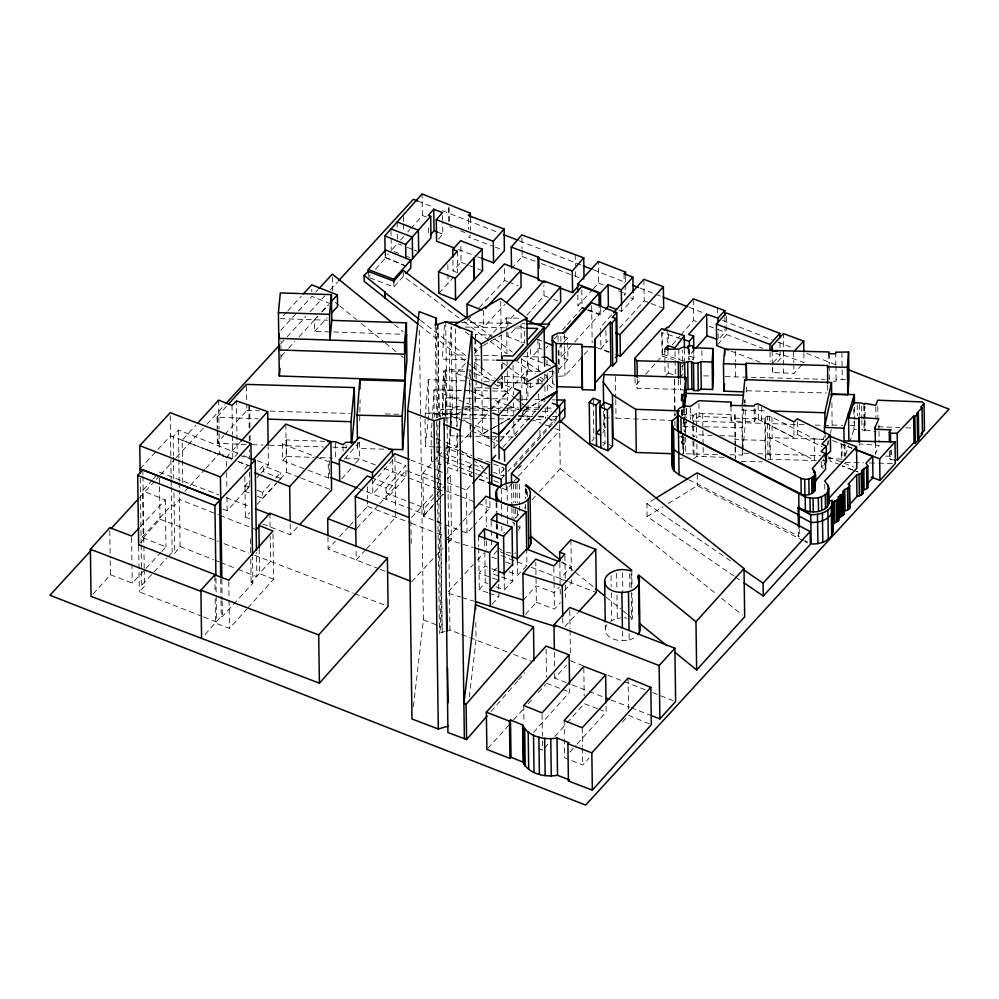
<?xml version="1.0" encoding="UTF-8"?>
<svg xmlns="http://www.w3.org/2000/svg" width="999" height="999" viewBox="0 0 999 999"><rect width="100%" height="100%" fill="white"/><g stroke="black" fill="none" stroke-linecap="round" stroke-linejoin="round"><path stroke-width="0.75" stroke-dasharray="5 3.75" d="M755.107 408.716L755.256 420.129L754.307 421.728L731.143 421.029L731.181 417.832L699.113 416.383L692.981 420.554M801.997 364.81L793.955 373.389L772.427 372.502L772.539 367.42M746.603 387.712L746.59 392.02L746.528 387.45M833.328 381.206L836.076 381.306L836.163 379.632L847.651 379.42M433.067 461.663L431.418 461.026L431.081 436.625L432.005 421.99M432.192 419.068L434.041 389.81L461.588 390.347M431.418 461.026L431.98 452.247M434.203 417.132L434.041 389.81M444.455 325.224L442.307 359.116L467.107 359.59M440.022 421.491L437.912 454.832L442.22 456.481M440.122 419.98L440.796 409.378L500.499 410.539M442.644 416.084L442.332 393.718L443.768 370.929L467.857 371.391M508.266 405.557L469.63 390.721L470.941 370.067L445.354 369.568L442.594 413.012L490.134 431.268M444.98 415.896L446.128 397.777L464.847 398.139M445.517 415.684L446.128 397.777M450.399 424.862L449.425 354.757L451.198 326.76L452.322 407.779L451.048 427.997M445.829 420.916L445.354 369.568M449.9 429.195L448.401 463.174L450.499 429.982M450 427.684L451.148 409.578L450.886 423.951M489.273 436.526L450.549 435.776L450.949 429.545M470.192 430.631L470.754 421.778M470.779 431.58L470.304 438.961L469.38 372.914M735.077 445.766L734.927 414.722L696.415 413.299L693.493 415.422L693.618 424.612M554.745 385.015L552.747 383.366L552.909 369.78M383.941 449.163L357.542 448.476L358.017 442.357M359.69 420.929L360.102 399.65M475.262 338.986L474.35 350.599L482.405 346.016M475.374 337.537L475.599 334.628L492.157 335.065M476.236 380.182L475.099 403.721L474.825 383.803M501.798 358.766L502.035 355.669M515.634 398.751L501.923 388.436L502.41 382.242M742.419 445.454L742.207 406.98M742.257 448.951L741.957 427.597L744.143 404.558M744.292 403.022L744.58 399.95M729.894 454.77L742.344 455.044L745.404 422.802L745.142 404.308M280.906 359.315L280.981 340.959M605.569 427.472L603.896 425.162L604.532 411.576M673.476 420.529L616.046 418.181M683.279 452.622L684.165 437.562M685.289 431.98L686.263 421.99M685.339 431.543L686.251 422.34M425 417.769L428.321 379.595L466.983 380.981M434.428 446.878L425.399 446.565L428.796 412.937L428.321 379.595M501.91 358.379L502.022 357.217M492.894 388.199L501.923 388.436L502.322 376.336M681.817 414.71L682.267 410.214L684.352 410.239M683.129 423.426L683.716 417.657M717.444 454.508L683.216 453.758L684.24 443.668L682.042 443.668L681.88 435.989M226.498 406.231L216.97 417.195L258.029 418.843M245.954 444.505L217.332 443.231L223.701 435.726M413.424 706.605L423.414 619.842L420.591 417.457M469.293 697.077L476.048 639.997L475.761 620.054M439.235 418.943L442.22 632.217L439.498 633.503L440.609 626.423L437.712 419.38M854.744 421.004L854.033 429.295L850.324 440.159M859.215 445.329L859.515 443.931L879.195 445.329L875.499 453.758M827.784 445.317L828.908 440.209M830.444 433.229L831.23 429.62M845.579 455.132L848.513 445.591M765.384 460.414L764.809 418.943L765.271 417.495L767.444 416.196L771.915 417.082L814.222 438.936L823.388 439.36L824.262 436.151M861.862 420.179L861.987 429.545L864.897 430.806L865.059 406.506M681.842 366.733L684.64 363.049M893.518 459.727L890.833 459.69L889.634 458.616L891.383 456.331L891.295 450.099M237.824 453.409L178.459 430.007L173.152 436.825L173.414 455.457M167.969 556.843L172.165 552.297L174.775 553.296L180.095 546.478L179.308 490.571M692.207 359.752L693.905 357.63L693.793 349.925M221.016 600.661L221.241 616.196L203.584 636.226M518.256 530.044L519.967 527.959L519.88 521.728M487.687 592.644L479.308 589.66L485.252 582.504L484.802 550.262M665.883 375.749L668.244 373.027L668.069 360.826M511.525 268.681L522.14 256.468L522.052 250.312M672.29 344.842L679.857 336.139M680.831 335.015L693.556 320.392L693.269 300.362M497.277 550.574L491.658 557.03L497.227 559.015M496.578 568.119L491.883 573.501L512.799 580.956L512.612 567.482M491.096 711.425L513.561 685.639M514.585 684.465L517.657 680.956M518.668 679.782L524.8 672.752M507.792 326.423L507.729 321.953L515.309 313.324M518.831 326.111L524.375 328.184L524.587 343.082L507.942 336.85L517.257 326.248M526.96 315.197L544.03 295.754L543.881 285.327M386.014 487.974L405.831 465.459L392.657 460.339L372.615 482.729L386.014 487.974L386.163 499.35L405.994 476.835L405.831 465.459M492.232 604.133L498.851 596.64L498.663 582.817M405.956 266.071L385.164 257.38L388.224 253.933M392.32 249.338L397.477 243.531L401.71 245.18M400.549 240.06L403.633 236.588M407.729 231.98L409.765 229.683M410.751 228.584L422.377 215.497L422.065 193.931M368.331 277.31L370.379 275M375.499 269.231L385.739 257.705L385.676 253.072M369.742 277.847L393.881 286.988L404.832 274.65M438.374 239.211L442.857 234.166L442.682 221.84M470.679 234.79L468.668 237.05L492.245 245.979M344.43 459.078L359.328 442.32M341.67 478.896L354.595 464.373M355.582 463.261L359.565 458.791L359.265 437.212M519.305 467.694L521.366 465.384M693.905 357.63L688.885 355.981L695.766 348.289M717.707 344.543L726.61 334.553L726.51 326.86M773.201 362.687L780.132 354.932L779.932 341.059M93.069 594.08L110.414 574.75L110.202 559.565M533.541 732.392L569.655 692.107L569.567 685.901M161.751 551.448L165.971 546.915L143.219 537.887L142.557 490.821L152.435 479.832M153.421 478.733L157.367 474.338M143.219 537.887L160.002 519.193L159.39 475.174M215.185 598.813L215.534 623.101L229.458 628.433L246.915 608.99M247.939 607.842L273.614 579.245L272.939 531.006M550.686 365.996L530.669 358.329L539.61 348.376L539.485 339.123M546.116 348.102L547.964 346.054M554.457 338.836L557.467 335.477M562.499 329.882L565.459 326.586M567.432 324.388L582.055 308.117L581.78 288.087M562.812 343.431L558.965 347.714L559.265 369.28L567.932 359.64L567.632 338.074L560.851 335.477L560.938 341.633M563.773 342.357L567.632 338.074M358.391 488.461L424.712 514.46L424.612 508.016L435.751 495.654M436.763 494.53L443.843 486.65M567.932 359.64L561.151 357.043L573.576 343.219M574.6 342.083L599.213 314.697L599.113 306.993M424.712 514.46L433.816 504.333M434.827 503.209L442.919 494.218M472.502 476.398L469.63 475.287L469.505 466.958L472.14 464.048L459.09 459.041M523.314 600.124L536.126 585.851L554.195 592.619L559.215 587.275M525.511 614.41L536.363 602.322L535.801 562.262M544.605 747.889L549.7 742.22M554.795 736.55L565.996 724.075M567.007 722.939L584.328 703.658L597.427 708.691M226.548 466.545L226.423 457.405L239.835 442.507M222.877 509.065L227.16 510.739L249.862 485.539M257.08 477.522L260.165 474.088M261.201 472.939L268.419 464.922L268.169 446.64M457.167 426.498L456.418 373.489L465.809 363.074M474.15 353.821L479.37 348.039M487.712 338.786L506.493 317.957L520.904 318.244M459.528 444.443L471.004 431.718M472.052 430.569L489.785 410.901M490.821 409.74L507.517 391.233L489.148 390.884M540.147 371.416L526.361 371.141L498.663 401.86L498.813 412.612M469.505 466.958L472.14 464.048M497.127 436.326L494.018 439.772L494.143 448.114L475.911 441.108M548.251 379.72L554.445 372.852M500.249 440.634L526.91 411.051L526.848 406.443M469.63 475.287L472.252 472.377M494.143 448.114L499.313 442.357M500.349 441.208L523.139 415.934L523.051 408.991M502.872 447.302L545.129 400.437M515.097 435.864L517.17 433.566M504.495 468.768L499.338 474.488L499.213 465.272M501.111 479.083L506.843 472.727M507.879 471.578L557.517 416.533M513.886 466.82L556.143 419.955L556.018 411.613M517.944 468.881L520.029 466.57M501.948 488.149L506.268 489.81L513.474 481.805M514.51 480.669L517.594 477.235M518.631 476.098L559.852 430.382L555.531 428.721M611.538 314.972L600.586 327.06L600.636 330.145M558.179 350.125L558.553 376.311L564.984 375.861L590.134 348.089M609.24 351.86L600.886 348.626L607.991 340.784M619.642 327.922L644.18 300.836L643.88 279.27M487.912 748.301L508.503 725.511M513.648 719.817L523.951 708.416M528.059 703.858L532.18 699.3M538.361 692.469L545.566 684.49M472.24 527.41L467.02 533.154L423.514 516.296L422.914 473.151L441.695 452.472M423.514 516.296L432.904 505.956M437.075 501.361L443.344 494.455M467.02 533.154L466.421 490.01L471.64 484.265M473.289 526.261L489.985 507.867L489.872 500.162M685.077 390.284L678.633 389.36L637.424 388.224L635.139 385.776L641.358 378.933M645.516 374.363L655.881 362.962M656.917 361.813L662.112 356.119L661.725 328.659M515.496 518.044L521.128 511.825M524.512 508.104L525.636 506.868M532.03 499.825L535.789 495.679M539.547 491.533L560.252 468.718L559.577 420.479M564.373 590.796L571.553 582.892L571.503 579.807M566.271 682.579L554.745 678.109L566.558 665.109M569.867 752.06L576.086 745.204M577.122 744.068L606.168 712.05L606.081 705.843M182.755 482.879L182.155 440.209L195.704 425.324M184.99 491.246L189.161 486.675M190.197 485.526L204.795 469.493M205.831 468.344L219.393 453.459L219.068 430.606M257.342 496.191L262.737 498.314L262.65 492.432L271.666 482.542M275.674 478.146L280.682 472.652L263.274 465.821L257.218 472.39M262.737 498.314L276.748 482.929M277.759 481.83L280.756 478.533L280.682 472.652M221.241 616.196L222.377 616.583L252.884 583.129L252.51 556.73M586.513 309.016L577.959 305.682L592.407 289.835M593.443 288.711L598.601 283.054L598.301 261.476M587.949 309.578L600.786 314.573L604.595 310.414M625.686 284.403L625.824 293.644L624.325 295.279L624.238 289.111M618.98 310.364L621.628 311.401L633.191 298.726L633.116 294.106M777.609 361.863L783.691 355.169L783.391 333.604M224.75 434.577L246.84 410.439L246.753 404.308M683.915 361.114L662.374 354.233L665.371 350.949M286.875 311.888L280.669 318.656L327.472 320.217M287.912 310.764L301.361 296.104M280.831 330.232L297.39 312.188M298.426 311.064L311.875 296.416L331.843 304.233M315.959 291.958L318.007 289.722M139.485 497.689L155.295 480.469M156.344 479.32L159.503 475.886M160.564 474.737L175.312 458.666M176.361 457.517L205.856 425.387M206.905 424.238L224.812 404.732M280.644 343.906L285.914 338.162M286.963 337.013L305.931 316.358M310.14 311.775L324.887 295.704M330.157 289.96L337.537 281.93M317.645 316.383L314.535 319.78L314.697 331.356L403.446 334.315M321.803 311.863L328.034 305.07M281.194 356.281L287.5 349.4M288.549 348.264L294.855 341.396M299.063 336.813L317.969 316.208M322.178 311.626L328.484 304.757M314.697 331.356L327.16 317.782M244.718 468.906L248.938 464.31M249.738 518.856L245.392 517.145L249.613 512.549M256.98 504.507L275.949 483.816M280.157 479.208L286.488 472.315L285.814 424.076M249.238 493.019L245.192 491.421L245.117 485.539L250.162 480.057M245.192 491.421L250.237 485.939M456.543 272.327L453.059 270.966L461.038 262.287L460.789 243.793M438.861 293.281L453.221 277.66M262.799 523.988L290.347 534.815L297.752 526.773M564.972 626.56L577.509 612.936M140.097 468.806L170.542 435.814L232.804 459.602M202.248 616.395L139.323 591.845L144.468 586.351L141.733 585.277L166.92 557.979M447.44 537.986L462.013 522.202M463.061 521.066L472.427 510.914M448.189 591.72L460.689 578.184M464.847 573.663L473.176 564.647M477.335 560.127L483.578 553.359M564.423 739.148L564.685 757.779L582.729 765.009L588.985 758.229M622.365 722.115L627.572 716.47M378.996 568.843L328.122 549L335.402 541.146M339.56 536.663L348.913 526.573M349.95 525.449L353.059 522.077M357.217 517.594L367.607 506.381L367.52 500.299M356.83 528.421L378.683 504.807M379.732 503.683L395.342 486.825L374.225 478.683M365.584 549.825L356.218 559.939L356.044 547.789M366.621 548.701L395.766 517.22L395.679 511.138M725.024 326.061L725.112 332.217L718.181 339.697L718.031 328.908M470.779 316.783L467.22 320.604L483.716 327.16L505.057 304.22M479.37 307.542L504.607 280.419L504.383 263.948M140.022 526.997L165.31 499.862L142.557 490.821M110.414 574.75L132.243 583.091L144.892 569.53M145.941 568.394L160.702 552.572M432.842 494.642L410.851 518.244L411.251 546.078M437.038 490.147L442.27 484.527M447.502 478.921L450.636 475.549L446.353 473.876M411.738 581.643L434.777 556.918M435.826 555.794L443.156 547.927M448.389 542.307L451.523 538.948L450.636 475.549M602.759 432.704L604.845 430.482L601.51 429.17M602.946 445.566L605.157 443.194M140.709 542.607L143.819 539.285L141.071 538.224L171.503 505.232L174.126 506.231L179.433 499.413L218.519 514.835M496.153 586.775L504.333 589.984L512.799 580.956M536.363 602.322L554.42 609.09L560.451 602.672M545.079 374.75L547.502 376.461L541.995 381.356L537.15 377.909L537.225 383.791L539.66 385.514M591.833 441.058L593.868 438.936L593.381 404.195M823.451 468.231L821.315 467.182L823.388 465.034M508.928 571.765L517.494 575.299L526.923 565.584L526.71 550.599M304.133 468.706L282.68 460.502L282.455 444.031L286.451 439.96L324.638 441.358M282.68 460.502L286.676 456.431L286.451 439.96M219.393 453.459L232.767 458.716L237.188 454.233L236.438 400.899M252.884 583.129L251.111 582.355L270.567 561.388L270.23 536.5M328.434 478.009L328.209 461.538L329.22 460.651L329.445 477.122L328.434 478.009L305.557 469.255M799.212 528.896L799.325 536.6L798.588 537.212L798.463 527.971M797.464 421.69L797.652 434.528L793.943 437.599L761.575 420.979L758.353 419.568L755.256 420.129M630.594 618.905A1.648 1.086 -0.8 0 0 631.718 619.055L632.467 618.443L632.13 593.543M692.707 425.549L692.856 436.276L693.793 436.875L696.715 434.752L712.187 435.402M692.931 440.896L693.169 457.842L694.093 458.441L697.015 456.318L724.774 457.38M733.915 575.936L647.09 516.52L646.915 503.658L654.857 498.788M647.09 516.52L662.986 506.793M668.281 503.546L697.414 485.701L803.483 540.771M540.247 371.341L521.091 358.653M528.146 362.812L528.234 368.693L527.385 369.18L517.457 361.75M524.075 410.414L539.872 401.361M526.748 378.983L524.238 377.185L504.732 376.511L497.739 380.519L497.814 386.401L504.807 382.392L524.325 383.067L530.594 387.562L537.225 383.791M483.379 345.454L501.186 335.289M456.506 414.323L461.151 411.675M464.635 409.69L470.454 406.381M481.83 382.767L482.542 434.003L489.298 430.144M490.646 429.37L510.926 417.794M524.438 410.089L539.31 401.598M482.542 434.003L491.92 428.671M493.256 427.909L499.962 424.113M501.298 423.351L509.34 418.781M679.17 376.586L682.866 374.762L682.529 350.362M442.22 632.217L444.805 631.493M446.103 631.118L449.987 630.019L460.127 633.903M683.703 422.365L686.575 421.74M681.306 415.109L685.027 414.348L693.493 415.422M679.12 437.062L682.841 436.301M679.42 458.641L683.141 457.879M816.283 460.626L768.056 459.215L767.444 416.196M703.608 375.886L710.601 375.949M461.613 322.465L512.499 323.464M521.753 323.639L524.837 323.701M465.109 327.035L505.307 327.809M514.585 327.997L525.399 328.209M449.425 354.757L466.458 355.095M474.2 355.244L481.955 355.394M483.504 355.419L502.085 355.781L502.36 368.956M474.862 359.752L495.005 360.139M549.338 371.591L553.933 371.678M466.183 390.434L487.612 390.846M469.63 390.721L444.043 390.222L443.768 370.929M466.408 398.176L510.102 399.026M516.346 399.138L521.028 399.238M522.589 399.263L527.26 399.35M535.064 399.513L539.747 399.6M552.235 399.837L555.357 399.9M446.241 406.106L463.411 406.443M464.972 406.468L502.41 407.205M508.653 407.33L518.019 407.505M525.824 407.654L540.059 407.929M546.103 408.054L553.995 408.204M452.322 407.779L460.052 407.929M461.6 407.954L500.249 408.703M506.431 408.828L518.806 409.066M524.987 409.19L538.898 409.465M502.047 410.564L515.921 410.839M523.638 410.989L536.113 411.226M542.145 411.351L551.423 411.526M503.259 415.547L513.261 415.746M518.656 415.846L522.265 415.921L529.507 418.706M523.139 415.934L532.43 416.121M538.623 416.233L546.366 416.383M552.559 416.508L557.205 416.595M434.39 414.21L457.342 414.66M461.938 414.747L489.485 415.284M446.029 417.807L509.865 419.056M516.033 419.168L529.92 419.443M536.088 419.555L543.806 419.705M549.974 419.83L556.143 419.955M490.821 436.551L514.06 437.013L513.848 421.428M684.14 443.731L681.992 443.693L681.942 436.039M845.229 462.475L863.461 462.837M869.53 462.962L877.122 463.124M878.645 463.149L892.307 463.424M682.829 426.311L695.279 426.585M704.62 426.785L741.957 427.597M725.087 376.611L824.924 379.308M476.348 387.774L491.396 388.161M734.69 418.156L764.809 418.943M832.229 425.075L842.769 425.349M850.299 425.549L854.807 425.661M385.139 413.923L400.674 414.323M741.32 461.338L762.399 461.875M746.653 390.771L826.523 392.957M246.84 410.439L259.24 410.801M270.092 411.126L350.212 413.474M823.638 439.285L770.092 437.649L770.404 459.228M822.402 460.814L826.997 460.951M252.173 444.705L263.049 445.03M269.268 445.229L323.576 446.89M332.842 447.177L346.728 447.602M741.92 410.015L768.031 410.876M694.168 421.066L805.781 424.8M815.072 425.099L832.105 425.661L831.892 400.237M719.867 435.664L735.227 436.176L734.989 439.61L765.109 440.384L765.571 438.948L769.63 437.462L814.522 460.377L814.222 438.936M748.663 453.359L742.519 453.159L742.432 446.99M757.879 453.658L820.841 455.744M885.626 456.131L891.383 456.331M523.738 356.443L543.881 357.167M483.991 381.581L491.72 381.855M497.914 382.08L525.724 383.067M527.21 383.129L542.719 383.678M428.796 412.937L459.715 414.036M461.251 414.086L470.529 414.423M472.077 414.473L489.085 415.084M501.448 415.522L512.262 415.909M518.456 416.133L532.367 416.62M538.548 416.845L546.278 417.12M424.937 413.224L456.543 414.36L458.978 416.196M435.939 446.94L444.967 447.265M446.478 447.315L457.005 447.689L456.793 432.542M286.676 456.431L314.173 457.442M320.292 457.667L332.505 458.116M878.059 426.735L899.612 427.56M905.768 427.797L911.925 428.034M604.62 417.732L613.186 418.069M827.896 458.504L844.33 459.215M856.405 429.632L854.033 429.295L853.92 421.503M865.384 429.895L876.148 431.855M662.112 356.119L673.376 359.578M446.403 539.123L473.214 547.452M448.638 593.306L460.551 597.015M462.05 597.477L473.963 601.186M680.744 338.624L662.075 332.655L662.374 354.233M668.244 373.027L675.336 375.324L674.999 350.924M505.606 562L511.176 563.985M497.227 579.67L479.07 573.189L485.027 566.033L490.472 568.169M489.073 593.144L498.851 596.64M832.604 440.522L851.672 448.101M840.059 464.672L830.057 461.051L829.994 456.431M783.691 355.169L804.008 362.662L803.883 353.421M522.14 256.468L535.714 261.501M541.346 263.586L584.053 279.42M693.556 320.392L696.415 321.466M709.315 326.298L713.623 327.909M717.919 329.52L725.112 332.217M544.03 295.754L548.189 297.315M553.733 299.388L557.904 300.949M507.729 321.953L511.9 323.514M257.317 460.764L268.419 464.922M422.377 215.497L426.635 217.108M495.154 247.078L501.773 249.588M437.325 232.068L442.857 234.166M458.429 249.513L475.174 255.856M477.697 256.818L481.493 258.254M726.61 334.553L762.774 348.326M775.786 353.271L780.132 354.932M731.181 351.149L760.114 362.162M394.13 251.573L399.812 253.734M406.918 256.431L409.765 257.505M205.844 449.3L232.018 459.265M237.824 461.476L249.463 465.909M546.603 683.341L561.013 688.823M562.449 689.372L569.655 692.107M282.455 444.031L315.334 456.618M316.77 457.167L328.209 461.538M238.486 461.775L251.261 466.658M159.34 472.14L218.993 494.905M226.273 497.677L249.55 506.555M160.002 519.193L218.194 541.408M224.013 543.631L248.751 553.059M254.57 555.282L353.259 593.069M582.055 308.117L586.351 309.765M587.774 310.314L599.213 314.697M852.047 448.226L841.87 444.305L842.095 459.727M537.512 339.498L541.808 341.134M539.61 348.376L541.945 349.263M852.347 469.792L842.169 465.884L857.579 471.828M853.808 470.354L858.166 472.028M469.368 371.428L473.738 373.102M475.187 373.663L495.591 381.493M497.052 382.055L513.074 388.199M456.418 373.489L470.629 378.946M509.64 406.081L520.629 410.302M530.968 419.268L541.121 423.176M545.466 424.85L554.095 428.159M442.332 393.718L464.997 402.422M466.458 402.972L473.738 405.769M475.199 406.331L489.772 411.925M471.59 431.168L499.213 441.77M431.081 436.625L432.729 437.25M436.026 438.524L440.971 440.422M445.904 442.32L457.442 446.765M446.041 445.691L471.953 455.656M477.709 457.879L492.107 463.411M493.543 463.961L503.621 467.844L503.733 476.173L493.606 472.29M443.156 452.922L457.642 458.479M473.563 464.597L483.591 468.444M443.656 457.03L458.017 462.549M459.453 463.099L486.75 473.576M444.717 461.813L458.329 466.995M459.215 467.37L476.76 474.088M478.184 474.637L488.111 478.459M493.781 480.631L499.45 482.817M479.682 479.145L486.863 481.905M438.012 463.561L441.308 464.822M447.902 467.357L457.792 471.166L457.255 432.729M462.05 472.802L471.99 476.623M479.095 479.358L489.035 483.179M354.707 593.631L385.177 605.294M423.414 619.842L440.609 626.423M461.563 634.452L507.917 652.21M513.711 654.432L532.542 661.65M598.888 709.253L606.168 712.05M644.18 300.836L649.75 302.984M651.136 303.521L663.661 308.366M449.513 226.611L452.31 227.685M460.676 230.919L464.96 232.58M367.607 506.381L410.065 522.789M471.978 457.992L445.866 447.877L445.954 454.033M422.914 473.151L433.067 477.085M434.515 477.647L441.77 480.457M447.564 482.704L459.165 487.2M460.614 487.762L466.421 490.01M446.466 491.008L459.515 496.066M460.976 496.628L476.923 502.809M478.371 503.371L489.985 507.867M561.238 562.512L571.328 566.421L560.039 578.833L563.948 580.357M501.073 555.544L526.923 565.584M531.243 567.257L567.232 581.218M568.668 581.768L596.328 592.507M239.947 455.307L249.588 459.041L249.463 449.9M182.155 440.209L226.423 457.405M570.491 660.776L583.453 665.809M607.941 675.299L645.391 689.822M652.584 692.619L672.752 700.436M572.027 684.814L587.874 690.958M589.31 691.508L603.721 697.102M610.913 699.887L629.645 707.155M631.081 707.704L649.812 714.972M598.601 283.054L604.333 285.277M618.656 290.859L625.824 293.644M630.656 297.739L633.191 298.726M407.367 247.377L413.012 249.575M414.423 250.125L417.257 251.224M410.614 459.952L436.351 469.98M437.774 470.529L444.917 473.314M436.201 482.167L405.906 470.392L386.076 492.919L424.612 508.016M437.637 482.729L441.97 484.415M375.462 464.972L359.565 458.791L346.216 458.778L346.178 455.781M384.14 468.331L436.288 488.598M437.737 489.16L444.942 491.97M411.488 523.351L435.801 532.817M437.225 533.379L445.804 536.713M447.24 537.275L451.523 538.948M203.684 616.957L216.558 621.977L215.921 576.435M417.732 201.011L433.703 207.268M442.407 210.677L497.577 232.28M519.355 240.809L581.768 265.272M593.381 269.817L625.324 282.33M639.835 288.012L654.357 293.706M655.806 294.268L661.613 296.541M689.198 307.342L705.169 313.599M722.589 320.429L771.94 339.76M777.746 342.033L793.718 348.289M806.78 353.409L835.813 364.785M461.038 262.287L468.206 265.097M469.642 265.659L482.529 270.717M602.809 442.47L605.019 443.344L604.67 408.454M491.833 568.706L497.29 570.841M485.252 582.504L487.974 583.566M380.419 569.405L386.113 571.628M286.488 472.315L299.163 477.297M300.574 477.859L331.581 490.034M280.756 478.533L263.361 471.703L263.274 465.821M245.117 485.539L249.163 487.125M257.255 490.309L262.65 492.432M596.403 347.452L608.978 352.41M243.619 455.694L249.4 457.979M219.967 515.409L254.72 529.108M180.095 546.478L213.386 559.615M214.835 560.177L219.181 561.888M220.629 562.462L236.551 568.743M237.999 569.318L256.818 576.735L256.481 552.447M504.607 280.419L507.355 281.518M508.728 282.055L518.356 285.889M827.934 456.755L853.945 467.107M608.853 444.667L612.562 446.141M273.614 579.245L259.553 573.626L259.203 548.738M538.349 748.451L542.569 750.162L542.395 737.737M385.739 257.705L403.846 265.072M628.621 715.346L649.924 724.05M500.137 551.748L504.42 553.521M505.844 554.108L510.127 555.881M797.652 434.528L822.339 446.878M688.736 479.695L799.325 536.6M804.857 541.495L807.617 542.919M804.869 540.571L807.379 541.908M646.915 503.658L731.181 561.326M735.189 576.81L741.57 581.181M528.234 368.693L535.489 373.813M540.322 377.222L546.378 381.493M467.757 318.731L493.806 338.224M495.042 339.161L512.412 352.16M459.165 318.107L403.346 276.323L403.284 271.915M464.123 321.828L488.923 340.397M490.172 341.321L506.293 353.396M506.543 365.622L501.56 361.863L501.698 372.19M507.792 366.558L526.098 380.344M516.883 399.7L520.629 402.51M521.865 403.446L525.611 406.268M465.184 331.768L470.142 335.514M463.848 419.867L489.847 439.523M490.884 440.309L497.152 445.03M459.465 449.55L471.753 458.828M472.977 459.752L482.804 467.182M420.517 320.292L467.095 356.618M474.45 362.35L479.345 366.183M480.581 367.132L495.279 378.609M419.368 325.224L465.946 361.551M467.17 362.5L470.854 365.372M472.077 366.321L491.695 381.618M492.919 382.58L497.814 386.401M512.599 522.152L514.56 523.701M518.006 526.411L519.967 527.959M560.402 468.843L717.282 594.805M721.665 598.326L742.482 615.047M562.499 561.888L573.164 570.516M575.536 572.427L594.517 587.762M606.381 597.352L620.616 608.853M622.989 610.776L626.548 613.648M627.734 614.61L632.467 618.443M548.551 384.802L554.495 389.635M547.827 417.17L554.957 422.977M394.58 324.7L402.959 331.506M335.077 302.123L338.673 305.032M339.872 306.006L356.631 319.63M361.426 323.514L384.178 341.995M385.364 342.969L396.141 351.723M400.936 355.607L403.334 357.555M823.601 459.215L823.688 460.814M890.696 450.324L890.833 459.69M889.535 450.824L889.634 458.616M878.908 425.05L878.97 429.732M878.995 431.293L879.145 442.207M877.784 406.456L877.934 417.382M875.798 406.905L875.961 417.819M875.336 442.832L875.511 454.22M864.547 405.856L864.722 418.331M864.747 419.892L864.897 430.806M863.748 405.644L864.085 430.594M861.662 406.143L861.837 418.618M859.465 404.433L859.615 415.347M857.242 404.857L857.392 415.771M854.557 407.03L854.719 419.455M853.745 409.028L853.833 415.322M844.979 443.981L845.142 456.306M844.105 443.693L844.28 456.118M841.87 352.397L842.257 379.845M841.183 443.631L841.458 463.661M835.776 352.185L835.838 364.535M835.976 365.909L836.076 381.306M829.12 353.509L829.257 364.185M829.282 365.709L829.207 381.056L829.17 378.009M828.82 353.609L828.958 362.762M827.609 385.164L827.709 392.794M827.721 441.433L827.759 444.505M825.149 434.328L825.186 437.412M824.762 484.09L824.862 491.745M821.24 461.488L821.315 467.182M793.656 351.823L793.805 362.6M793.83 364.148L793.955 373.389M793.83 421.828L794.055 437.512L761.575 420.979L761.363 405.294M783.328 351.386L783.628 372.964M772.127 350.924L772.427 372.502M771.915 417.082L772.215 438.536M770.042 352.147L770.167 361.401M769.33 416.009L769.929 459.028M765.271 417.495L765.871 460.514M758.154 405.307L758.353 419.568M754.12 408.903L754.307 421.728M745.079 399.687L745.117 402.972M742.282 450.474L742.344 455.044M735.326 350.974L735.476 361.65M735.489 363.174L735.689 376.898M734.927 414.722L735.351 445.417M735.376 446.953L735.526 457.742M735.102 447.315L735.276 459.64M731.018 406.418L731.143 421.029M726.36 316.071L726.485 325.312M724.899 316.82L725.012 324.525M717.619 307.954L717.719 315.659M701.872 350.649L702.085 359.802M702.684 413.648L702.896 428.971M702.909 430.507L703.134 445.879M703.146 447.427L703.284 456.668M698.938 403.546L699.113 416.383M696.415 413.299L696.578 425.562M696.603 427.085L696.753 437.824M696.84 443.993L697.015 456.318M697.252 474.275L697.414 485.701M693.194 349.213L693.343 359.89M693.643 426.148L693.793 436.875M693.855 441.496L694.093 458.441M692.557 414.822L692.694 424.013M689.46 349.076L689.61 359.865M690.334 407.954L690.496 419.368M688.798 349.825L688.885 355.981M688.174 347.689L688.348 359.89M686.388 408.903L686.513 417.457M686.226 408.241L686.363 417.757M684.44 349.325L684.615 361.526M685.027 414.348L685.114 420.479M685.139 422.003L685.326 435.789M685.351 437.337L685.589 454.283M684.315 408.416L684.49 420.741M684.515 422.277L684.64 431.593M683.641 408.304L683.791 419.081M683.816 420.629L684.078 431.468M682.966 435.464L683.216 453.758M682.529 410.964L682.592 415.584M682.866 435.614L683.129 454.108M682.242 409.89L682.354 416.308M682.08 409.84L682.167 415.547M681.518 409.79L681.58 414.423M680.519 379.508L680.669 390.184M678.796 349.126L678.945 359.802M678.508 380.207L678.633 389.36M674.5 380.119L674.937 410.939M674.962 412.475L674.999 415.559M674.45 378.983L674.962 415.959M674.887 421.091L674.949 425.686M668.331 333.741L668.468 342.982M667.919 350.149L668.044 359.303M667.095 328.721L667.307 344.131M664.722 349.2L665.084 375.137M637.3 379.083L637.424 388.224M635.027 378.146L635.139 385.776M631.793 570.204L632.042 587.325M631.093 573.926L631.331 591.046M631.343 592.607L631.718 619.055M625.586 276.698L625.661 282.854M629.657 573.626L629.857 587.624M624.025 273.701L624.15 282.954M629.083 633.653L629.17 639.872A18.107 11.901 -0.8 0 1 622.564 640.596A18.681 12.275 -0.8 0 1 615.721 639.797A16.683 10.964 -0.8 0 1 610.264 637.487A16.808 11.051 -0.8 0 1 606.693 633.965A17.145 11.276 -0.8 0 1 605.344 629.457L605.257 623.426M628.096 678.084L628.533 709.128M621.553 306.78L621.628 311.401M622.589 572.702L622.852 591.371M622.439 631.256L622.564 640.596M615.471 376.586L615.771 398.164M615.784 399.7L616.008 418.519M616.645 573.389L616.87 588.948M616.957 595.179L617.282 618.518A18.232 11.988 -0.8 0 0 611.663 620.804A18.669 12.275 -0.8 0 0 610.564 621.49M611.038 575.686L611.188 586.575M611.276 592.794L611.663 620.804M605.906 330.582L606.068 342.907M604.457 405.407L604.52 410.027M603.708 411.288L603.896 425.162M600.711 308.416L600.786 314.573M600.649 331.68L600.886 348.626M593.294 398.151L593.356 402.684M591.658 305.744L592.17 342.719M583.828 667.944L584.215 695.891M577.809 294.905L577.959 305.682M582.217 727.747L582.479 746.378M582.492 747.926L582.729 765.009M575.224 254.683L575.374 265.472M575.461 271.628L575.524 276.248M570.953 539.747L571.428 573.901M569.792 610.489L570.042 628.783M570.067 630.307L570.379 653.159M564.41 334.265L564.56 345.055M564.572 346.591L564.984 375.861M564.91 555.731L565.222 578.846M565.309 585.002L565.484 597.327M560.963 343.181L561.151 357.043M562.724 618.056L562.837 625.749M564.16 720.529L564.398 737.599M557.991 336.251L558.079 342.42M559.815 562.949L560.264 595.304M552.547 369.493L552.747 383.366M553.846 567.494L554.033 581.356M554.058 582.904L554.42 609.09M554.383 652.21L554.595 667.444M554.682 673.538L554.745 678.109M547.502 376.461L547.577 382.342M547.027 360.227L547.127 367.607M547.215 373.514L547.29 379.408M547.377 385.352L547.489 392.932M547.677 406.568L547.802 415.659M544.755 373.938L544.842 380.169M544.93 386.413L545.054 395.766M545.229 408.067L545.379 418.743M546.116 649.2L546.515 677.135M541.995 381.356L542.057 385.764M539.91 430.407L539.997 435.964M537.924 339.348L538.374 372.065M538.461 378.296L538.573 386.089M538.686 393.881L538.873 407.904M542.07 714.46L542.382 736.188M530.544 349.076L530.669 358.329M530.531 383.154L530.594 387.562M527.335 352.16L527.734 381.743M527.747 383.054L527.971 398.826M528.059 405.182L528.096 408.141M526.361 371.141L526.76 400.312M527.559 491.795L527.622 496.453M526.485 489.398L526.585 497.177M526.098 489.385L526.211 497.165M524.238 377.185L524.325 383.067M521.89 237.987L522.04 248.763M525.412 488.136L525.561 498.851M525.636 504.12L525.711 509.565M520.991 324.438L521.241 343.044M521.466 358.554L521.878 388.012M521.977 395.766L522.115 405.07M522.215 412.824L522.265 415.921M523.738 705.481L523.976 722.564M519.355 484.39L519.642 504.62M519.655 506.168L519.73 510.839M517.032 484.065L517.295 502.734M517.407 510.514L517.494 516.745M517.282 559.939L517.494 575.299M515.297 483.953L515.546 502.634M515.634 508.853L515.771 518.194M513.061 365.347L513.474 394.942M513.586 402.734L513.761 415.197M513.548 483.853L513.811 502.522M513.898 508.753L514.073 521.191M514.098 522.752L514.135 525.861M511.588 484.428L511.888 506.206M511.913 507.767L512.062 518.656M507.879 332.38L507.942 336.85M506.493 317.957L506.668 330.432M506.68 331.993L506.993 353.821M507.092 361.613L507.142 364.735M507.23 370.966L507.642 400.387M507.742 408.017L507.854 415.634M507.092 486.401L507.355 505.069M507.38 506.63L507.554 519.08M507.579 520.629L507.617 523.751M504.732 376.511L504.807 382.392M506.193 485.239L506.268 489.81M500.724 301.411L501.161 333.154M501.186 334.665L501.51 358.916M501.723 373.676L501.923 388.436M504.133 575.012L504.333 589.984M501.248 488.836L501.448 502.847M501.461 504.408L501.635 516.845M501.773 526.186L501.885 533.966M496.828 502.485L496.953 511.813M497.127 524.263L497.327 538.261A16.958 11.151 -0.8 0 0 496.853 539.472M496.915 524.063L497.015 531.743M497.04 533.279L497.152 540.946M496.103 502.734L496.241 512.062M496.266 523.863L496.628 540.072M491.158 521.303L491.258 528.983M491.283 530.519L491.396 538.186M491.408 539.722L491.52 547.402M483.491 310.689L483.716 327.16M486.001 499.325L486.388 526.948M486.575 540.771L486.7 549.974M484.677 541.058L484.777 548.726M481.668 370.342L481.818 381.206M478.558 535.926L478.708 546.678M478.721 548.214L479.308 589.66M475.599 334.628L475.649 337.662M475.674 339.185L476.223 378.658M474.537 363.886L474.725 377.16M470.442 217.844L470.616 230.17M468.406 218.569L468.556 229.345M457.405 251.211L457.704 272.789M455.332 328.821L456.718 426.473M452.909 260.177L453.059 270.966M449.075 207.218L449.3 222.627M448.651 207.892L448.838 221.753M450.424 426.423L450.549 435.776M447.827 264.76L447.939 272.465M447.952 274.001L448.089 283.241M445.679 321.778L447.102 422.964M447.115 424.525L449.987 630.019M442.594 215.672L442.657 220.292M437.912 323.976L439.21 417.382M437.787 324.588L439.073 416.433M439.16 422.664L442.095 632.829M436.426 327.522L437.687 417.819M435.202 325.262L439.498 633.503M428.459 227.747L428.571 235.452M425.025 419.293L425.399 446.565M419.368 330.282L420.567 415.909M403.359 216.558L403.446 222.715M403.471 224.263L403.559 230.419M397.165 221.965L397.252 228.122M397.34 234.29L397.402 238.911M393.793 281.106L393.881 286.988M394.917 456.83L395.654 509.627M391.009 230.469L391.096 236.626M391.121 238.162L391.283 250.487M392.644 459.378L392.807 471.703L372.777 494.093L372.577 480.232M385.102 252.148L385.164 257.38M368.256 272.677L368.306 275.761M367.332 486.625L367.507 498.776M357.455 442.42L357.542 448.476M346.029 445.304L346.066 448.301M343.019 446.128L343.094 452.122M335.352 443.256L335.564 458.229M332.367 277.198L332.555 290.984M327.959 536.838L328.122 549M311.775 289.173L311.813 292.07M290.197 523.926L290.347 534.815M269.892 513.161L270.117 528.721M249.625 404.832L249.95 427.697M250.05 435.314L250.137 441.408M248.851 405.706L249.163 428.559M249.275 436.188L249.338 440.759M249.575 472.09L249.75 484.515M250.499 538.873L250.699 552.847M250.786 559.065L251.111 582.355M246.503 385.926L246.741 402.772M244.83 476.685L245.392 517.145M232.018 405.382L232.417 434.34M232.442 435.864L232.767 458.716M228.796 581.755L229.046 598.863M229.058 600.424L229.458 628.433M226.636 472.639L226.873 489.398M226.973 497.015L227.16 510.739M221.853 579.308L222.128 599.5M222.153 601.048L222.377 616.583M218.644 400.124L219.043 429.083M220.717 578.921L220.991 599.113M217.595 417.607L217.745 428.334M217.77 429.87L217.969 443.656M217.033 416.583L217.195 428.833M217.22 430.369L217.332 443.231M214.872 576.036L215.11 592.744M178.459 430.007L178.858 457.954M178.871 459.515L179.183 481.256M179.196 482.804L179.283 489.011M173.439 457.005L173.739 478.746M173.938 492.732L174.775 553.296M170.255 415.771L171.141 479.308M171.166 480.856L171.229 485.514M171.254 487.062L172.165 552.297M165.31 499.862L165.971 546.915M142.845 469.88L142.907 474.537M142.932 476.086L143.893 544.418M143.906 545.966L144.218 568.131M144.231 569.268L144.468 586.351M140.235 478.121L141.146 543.356M141.159 544.905L141.733 585.277M138.686 546.303L139.323 591.845M131.606 537.549L132.243 583.091M109.79 530.719L110.177 558.041M501.998 550.312A16.758 11.014 -0.8 0 1 499.425 548.351M510.914 553.046A17.358 11.414 -0.8 0 1 505.556 551.935M515.671 553.096A17.77 11.688 -0.8 0 1 514.497 553.159M497.327 538.261A16.708 10.989 -0.8 0 1 498.151 537.075M503.209 533.229A19.306 12.7 -0.8 0 1 504.645 532.579M629.17 639.872A16.896 11.101 -0.8 0 0 635.401 637A17.433 11.464 -0.8 0 0 635.726 636.763M605.344 629.457A17.22 11.314 -0.8 0 1 607.23 624.475M617.282 618.518A16.971 11.164 -0.8 0 1 620.579 617.956M624.3 617.869A22.827 15.01 -0.8 0 1 626.785 618.094M682.654 437.662L682.042 443.668L682.629 437.612L684.727 437.687L682.629 437.612"/><path stroke-width="1.5" d="M830.356 435.302L821.865 444.105L826.26 446.128L821.103 451.498L825.374 453.596L812.249 468.706C818.456 473.801 814.347 484.115 814.747 490.846C811.875 494.955 805.631 496.041 801.21 494.018L681.156 432.854L678.309 430.557L677.509 428.371L677.647 410.577L679.283 408.329L682.042 406.993L686.35 406.044L690.309 406.531L698.888 400.699L730.956 402.135L730.918 405.344L754.083 406.044L755.044 404.433L758.129 403.871L793.83 421.828L797.427 418.843L830.356 435.302L830.581 450.986L825.261 456.493M803.858 351.885L803.708 341.096L783.391 333.604L772.227 345.854L772.127 350.924L777.721 351.161M635.014 376.623L634.752 358.329L661.725 328.659L684.253 335.602L674.962 347.877L667.856 345.579L664.722 349.2L678.796 349.126L682.492 347.315L688.174 347.689L688.336 345.779L693.231 345.766L693.169 347.689L713.024 348.526L713.411 375.986L712.524 389.523L701.261 389.086L698.276 390.634L693.88 390.572L691.957 389.048L686.063 389.835M832.779 504.845L832.804 504.008M833.079 526.411L832.342 524.625L839.048 520.342L838.748 498.776L837.886 497.04L842.794 493.868L843.78 492.782L842.856 491.358L844.779 489.51L849.212 487.137L849.612 485.414L848.188 484.253L856.655 474.925L861.188 473.314L862.736 471.665L861.613 470.554L867.819 466.071L865.983 463.211L872.676 456.193L855.881 449.725M746.428 379.82L746.265 363.311L827.659 365.547L827.584 383.641M712.524 389.523L712.15 362.063L713.024 348.526M487.012 716.108L466.583 739.547L447.927 732.517L444.068 417.819L434.003 420.741L407.692 410.764L419.105 311.601L436.301 318.182L436.388 324.413M552.447 361.788L552.435 335.889L557.942 333.179L564.385 332.729L591.608 302.672L616.758 312.587L617.357 355.719L615.521 357.654M552.147 340.222L556.143 343.531L582.017 344.343L582.355 389.66L594.78 390.097L594.742 339.498L610.264 322.09L612.15 322.802L612.749 365.946L610.864 365.234L610.264 322.09M594.78 390.097L594.742 339.498M357.417 439.385L357.08 415.147L359.827 379.945L404.87 381.118L405.332 414.448L402.585 449.637L388.599 449.275M402.585 449.637L402.122 416.308L404.87 381.118M830.818 394.38L847.764 394.755L847.377 367.295L848.576 351.998L835.776 352.185L835.688 353.858L828.82 353.609L829.095 351.985L724.7 349.163L723.476 363.673L723.863 391.121L743.681 391.908M847.764 394.755L848.95 379.458L848.576 351.998M723.863 391.121L724.475 383.866M742.357 405.469L744.792 379.657L831.505 382.53L831.692 396.391M331.793 320.354L406.393 322.839L406.918 360.464L405.032 380.194L279.308 375.999L278.421 312.65L280.307 292.919L331.431 294.618L331.793 320.354L329.907 340.085L329.545 314.348L331.431 294.618M279.221 333.828L278.783 338.374L404.508 342.57L406.393 322.839M279.233 346.928L278.946 349.962L404.67 354.158L406.556 334.428M279.308 375.999L280.032 368.419M351.286 443.144L350.986 421.703L354.308 387.562L246.478 384.39L228.596 403.933M351.798 443.094L354.67 413.598L354.308 387.562M603.621 405.132L603.296 382.018L604.02 374.6L685.801 377.435L686.063 396.403M682.954 406.518L683.541 400.599L681.393 400.549L682.03 394.48L684.128 394.555L685.801 377.435M684.652 407.167L686.026 393.356L743.468 395.292M464.373 738.723L460.077 430.482L471.74 331.755L445.679 321.778L435.202 325.262L436.301 318.182M582.355 389.66L582.192 356.668M677.509 428.371L677.647 410.577M687.362 478.983L679.058 474.725L674.238 471.141L672.577 468.606L671.69 423.139L672.19 420.816L677.497 416.421M672.489 442.27L672.277 447.04L673.925 449.575L678.758 453.146L799.025 515.034L798.288 515.646L810.851 522.365C819.53 522.877 830.531 519.642 832.829 510.164L832.342 508.241M672.29 466.158L672.19 420.816M844.093 442.132L843.893 428.159L854.382 394.605L831.805 394.018L824.475 427.322L824.562 433.541M859.177 442.207L859.152 417.42L878.82 418.818L875.124 427.247L875.336 442.832M825.037 426.623L824.849 412.762L831.505 382.53M844.779 489.51L845.079 511.076L849.512 508.703L849.912 506.98L849.612 485.414M798.438 526.423L798.176 507.917L798.913 507.305C807.18 513.061 819.704 514.048 827.384 506.805L827.184 493.081L828.795 488.249L828.208 485.551L824.712 481.019L856.543 446.803L829.083 435.876M827.384 506.805L828.983 501.973L828.795 488.249M814.747 490.846L815.059 473.376M831.255 506.381C826.697 512.962 818.343 514.96 810.738 514.635L798.176 507.917L810.738 514.635L811.151 543.931C818.755 544.243 827.11 542.257 831.668 535.664L831.255 506.381L832.716 502.447L832.229 500.511L828.77 500.974L828.808 504.07M831.668 535.664L833.129 531.73L832.716 502.447M889.397 441.458L889.272 432.105L891.021 429.82L875.161 429.27L875.124 427.247M677.297 412.687L678.084 414.86L680.931 417.17L800.998 478.334C805.406 480.357 811.65 479.27 814.535 475.162M689.422 346.004L689.36 341.371L693.606 336.064L688.586 334.415L706.618 314.235L717.881 318.132L724.812 310.652L693.256 298.813L668.244 327.572L667.082 327.185L664.073 330.469M215.909 575.387L214.935 505.506L251.261 466.658M504.12 574.637L503.583 536.263L484.503 528.771L478.558 535.926L498.101 542.907L498.638 581.281M814.485 482.067L825.586 469.28L825.374 453.596M511.513 267.133L511.226 247.103L521.84 234.902L583.753 257.842L584.028 277.872M545.267 282.467L538.261 279.882L537.962 258.304L538.811 257.33L511.226 247.103M538.261 279.882L539.11 278.896L521.178 272.252M560.114 287.974L572.589 292.595L572.29 271.029L583.753 257.842M572.589 292.595L578.321 286.001M517.282 559.939L516.745 521.565L496.765 513.324L491.133 519.767L512.05 527.235L512.587 565.609M466.083 704.258L533.503 626.91L475.549 604.707L463.886 703.433L466.083 704.258L466.583 739.547M638.024 579.245L637.974 576.136L638.823 575.162L695.978 621.74L696.653 669.979L675.224 652.509M517.045 311.338L543.818 280.856L560.464 287.075L560.676 301.985L540.821 324.6M530.007 321.765L560.464 287.075M490.347 606.281L489.597 552.547L498.101 542.907M498.626 580.169L490.122 589.81L523.314 600.124M385.102 252.148L384.865 235.814L422.065 193.931L470.379 213.212L470.442 217.844M368.256 272.677L368.219 269.58L385.626 249.987L410.701 260.19L410.814 267.919L405.831 273.526M454.345 247.964L436.575 241.234L436.276 219.668L442.557 212.6L433.753 209.266L428.284 215.422L430.681 216.321L430.981 237.899L409.752 261.8M405.844 258.229L405.656 244.505L430.681 216.321M430.407 234.94L434.053 230.831L433.753 209.266M393.818 282.355L393.768 279.258L410.701 260.19M470.379 213.212L468.369 215.484L504.12 229.021L504.42 250.599L493.568 262.824L481.493 258.254M493.568 262.824L493.269 241.246L504.12 229.021M612.15 322.802L616.033 318.431L612.162 317.407L616.758 312.587M612.749 365.946L616.633 361.563L616.033 318.431M339.685 481.131L339.385 459.565L359.265 437.212L392.507 450.137L392.595 456.306M504.607 461.163L504.458 450.549L556.88 391.571L542.007 400.062M595.342 382.642L610.864 365.234M728.283 350.05L716.72 345.642L716.42 324.076L726.31 312.987L779.832 333.354L779.894 337.987M695.766 348.289L706.917 335.801L706.618 314.235M770.017 350.612L769.929 344.443L779.832 333.354M259.228 547.839L258.878 525.399L269.892 513.161L387.4 558.166L388.074 606.405L319.38 683.141L91.034 596.353L90.385 549.288L109.753 527.684L131.593 536.038L138.961 528.121M256.169 529.682L258.903 526.573M372.552 478.696L372.477 472.527L392.507 450.137M319.38 683.141L318.706 634.914L387.4 558.166M605.644 674.8L564.16 720.529L582.217 727.747L628.096 678.084L650.824 687.374L651.348 724.625L592.357 790.097L568.431 781.031L567.907 743.78L569.005 742.769L557.017 738.024C544.967 740.134 528.209 737.05 522.602 724.899L510.501 720.017L511.026 757.267L509.952 758.403L486.875 749.437L486.363 712.187L546.078 646.091L569.13 654.857L523.738 705.481L542.057 712.899L583.803 666.395L605.644 674.8L606.043 702.734M548.588 323.451L581.755 286.551L598.913 293.132L599.088 305.457M562.799 333.316L598.913 293.132M499.125 459.14L498.513 415.284L520.367 390.996L514.535 388.761M493.019 432.367L498.776 434.577L520.629 410.302L520.367 390.996M523.538 616.595L522.939 573.463L535.751 559.178L553.821 565.958L564.885 554.195L559.665 552.172L570.953 539.747L595.729 549.363L596.328 592.507L578.558 611.8M240.859 441.371L267.682 411.588L236.438 400.899L232.018 405.382L218.644 400.124L197.79 423.027M523.276 344.518L512.924 355.994L503.633 355.819M527.422 339.922L537.774 328.446L526.948 328.234M491.87 484.278L490.509 386.601L544.105 327.16L525.249 319.917M498.776 434.577L547.277 380.794M495.654 455.307L491.533 459.877L505.919 465.409L506.181 483.703M505.919 465.409L564.71 400.087L556.918 399.937M558.566 415.372L564.835 408.416M559.727 422.54L564.947 416.745L564.71 400.087M695.978 621.74L744.005 568.568L559.74 420.604M592.357 790.097L591.833 752.846L650.824 687.374M696.653 669.979L744.68 616.808L744.005 568.568M613.561 312.737L643.88 279.27L663.361 286.788L663.661 308.366L620.367 356.156L616.196 354.545M620.367 356.156L620.067 334.59L663.361 286.788M472.677 483.116L489.373 464.735L473.426 458.553M511.563 482.867L511.438 473.526L559.577 420.479M554.333 649.163L553.995 624.775L569.742 607.442L674.887 648.214L675.636 701.548L659.889 718.88L651.248 715.521M659.889 718.88L659.14 665.546L674.887 648.214M871.253 477.06L879.969 480.419L879.669 458.841L895.042 441.92L844.929 440.909M862.736 471.665L863.036 493.231L861.488 494.88L856.955 496.491L848.488 505.831L849.912 506.98M879.969 480.419L895.341 463.486L895.042 441.92M221.828 577.759L220.417 476.973L250.936 443.519L170.217 412.687L139.773 445.666L140.172 473.464M201.586 638.411L200.911 590.172L214.86 574.862L228.783 580.194L272.939 531.006L258.878 525.399M577.759 291.82L577.647 284.116L598.301 261.476L625.511 272.078L625.561 275.15M600.686 306.88L600.486 293.007L608.091 284.678L621.316 289.835L621.54 305.232M625.511 272.078L624.025 273.701L632.879 277.16L633.104 292.557M621.316 289.835L632.879 277.16M605.544 309.378L608.391 306.243L608.091 284.678M744.13 582.929L763.273 596.028L763.099 583.166L810.189 531.48L697.24 472.839L656.181 497.977M763.273 596.028L810.364 544.355L810.189 531.48M303.434 293.843L311.713 284.827L337.387 294.892L337.55 306.468L331.318 313.261M319.031 288.611L332.33 274.126L392.195 322.752M91.034 550.474L49.95 595.242L585.626 805.069L949.05 409.14L848.888 369.905M111.051 528.671L138.436 498.838M225.874 403.584L279.595 345.055M338.586 280.781L413.374 199.3L417.732 201.011M331.156 301.673L337.387 294.892M253.147 459.715L285.814 424.076L330.906 441.795L331.581 490.034L299.862 524.475M596.503 446.041L595.978 405.219L600.012 400.824L593.294 398.151L589.235 402.397L589.797 443.181L607.954 450.686L612.562 446.141L611.987 405.357L604.595 402.41L600.299 407.005L600.861 447.789M838.186 518.618L844.08 514.36L843.78 492.782M452.759 249.4L460.739 240.709L482.23 249.138L482.529 270.717L455.581 299.837L438.861 293.281L438.561 271.703L457.405 251.211L452.759 249.4L452.872 257.093M455.581 299.837L455.282 278.259L473.888 258.017L474.325 279.633L473.888 258.017M474.026 258.067L482.23 249.138M290.147 520.804L289.673 486.575L330.906 441.795M562.699 616.508L562.275 585.701L595.729 549.363M474.5 508.666L485.951 496.253L526.173 511.85L526.71 550.224M327.934 535.314L327.697 518.593L367.182 475.974L372.814 478.146M356.019 546.266L355.332 496.54L394.88 453.821L409.178 459.39M467.17 317.607L466.983 304.133L504.383 263.948L520.879 270.504L521.103 286.975L506.843 302.31M485.439 308.591L520.879 270.504M828.196 499.05L856.842 468.256L856.543 446.803M917.219 412.874L918.343 413.199L918.718 439.71L917.594 439.385L917.219 412.874L922.089 407.629L920.653 407.105L924.063 403.946L922.327 401.935L877.696 400.224L875.786 405.344L865.022 403.384L864.522 404.295L861.625 403.034L853.658 402.784L848.551 417.719L858.84 418.818M917.594 439.385L922.452 434.14L922.089 407.629M138.674 545.254L137.687 475.374L142.845 469.88M503.583 536.263L512.05 527.235M512.574 564.485L504.108 573.513L498.651 571.378M794.667 350.749L803.708 341.096M509.952 758.403L509.44 721.141L510.501 720.017M867.232 483.778L872.976 477.772L872.676 456.193M894.854 459.74L897.539 459.79L897.177 433.279L913.66 416.059L914.872 416.458L918.343 413.199M897.539 459.79L914.023 442.557L913.66 416.059M824.412 463.961L826.473 461.825L826.26 446.128M516.745 521.565L526.173 511.85M607.954 450.686L607.38 409.902L611.987 405.357M250.437 464.947L255.195 460.264L250.849 458.553M863.835 468.469L864.135 490.034L868.119 487.637L867.819 466.071M418.169 324.288L364.173 281.306L364.086 275.424L368.244 271.428L393.793 281.106L403.259 270.442L466.521 317.794M832.042 503.046L838.748 498.776M914.023 442.557L915.246 442.969L918.718 439.71M568.431 781.031L569.53 780.019L557.542 775.286C545.479 777.397 528.733 774.3 523.126 762.162L522.602 724.899M671.69 423.139L673.626 428.121L678.458 431.705L805.206 496.928C812.537 499.275 821.44 498.613 827.184 493.081M527.734 381.568L556.505 364.997L546.99 357.267L543.881 357.167M541.183 400.611L556.88 391.571M481.668 370.342L481.306 343.943L526.86 318.094L500.686 298.389L455.269 324.288L460.227 328.034M384.665 298.164L385.027 292.045L364.086 275.424M634.752 358.329L637.037 360.776L678.246 361.9C682.667 364.672 687.025 360.751 691.57 361.601L693.493 363.124L697.901 363.186L700.873 361.626L712.15 362.063M407.692 410.764L411.988 719.005L438.311 728.983L448.364 726.061M354.882 442.32L345.979 442.307L342.994 444.63L335.339 441.758L327.697 441.471M889.272 432.105L890.459 433.179L897.177 433.279M444.655 322.14L458.529 322.415M526.386 323.726L549.512 324.176L516.708 360.564L496.565 360.164M827.347 366.87L847.377 367.295M357.08 415.147L402.122 416.308M582.629 387.475L556.743 386.663L556.143 343.531M267.357 419.13L350.986 421.703M278.421 312.65L329.545 314.348M771.103 410.976L824.849 412.762M581.755 346.516L594.18 346.953M603.296 382.018L612.449 394.742L635.689 409.328L679.507 410.864M612.449 394.742L613.049 437.874L636.288 452.472L672.552 453.733M723.476 363.673L746.216 364.573M824.475 427.322L843.893 428.159M474.7 547.914L489.597 552.547M522.939 573.463L562.275 585.701M475.449 601.648L555.594 626.573M683.616 339.535L689.36 341.371M706.917 335.801L716.783 339.21M922.452 434.14L921.028 433.616L924.437 430.457L924.063 403.946M537.962 258.304L572.29 271.029M436.276 219.668L493.269 241.246M437.325 232.068L434.053 230.831M368.219 269.58L393.768 279.258M443.618 424.275L460.077 430.482M567.907 743.78L591.833 752.846M716.42 324.076L769.929 344.443M390.984 228.921L412.3 237.025L412.612 258.591M200.911 590.172L318.706 634.914M90.385 549.288L200.936 591.358M255.369 508.778L269.917 514.335M854.957 449.338L879.669 458.841M544.667 342.232L553.246 345.517M552.322 403.209L559.515 405.981L559.74 422.752M472.052 379.495L490.509 386.601M492.682 413.049L498.513 415.284M489.622 474.675L501.111 479.083L501.211 486.026M488.299 482.455L499.787 486.863M489.035 483.179L500.511 487.599M615.896 332.979L620.067 334.59M558.366 561.388L526.685 549.113L517.257 558.828L511.55 556.468M139.773 445.666L220.417 476.973M553.995 624.775L659.14 665.546M142.795 469.93L219.605 499.725L220.692 577.372M140.097 468.806L220.742 500.112M606.593 698.214L609.477 699.337M486.363 712.187L509.44 721.141M577.647 284.116L600.486 293.007M397.165 221.965L418.369 230.195L418.668 251.773M608.391 306.243L616.333 309.34M327.697 518.593L355.794 529.545M137.687 475.374L214.935 505.506M138.661 544.78L215.896 574.924L214.872 576.036L214.86 574.862M503.384 234.553L517.894 240.247M583.229 265.834L591.932 269.243M632.579 285.165L638.386 287.45M663.074 297.115L687.749 306.78M438.561 271.703L455.282 278.259M339.385 459.565L372.477 472.527M331.78 461.65L339.46 464.66M330.719 477.622L356.943 487.899M355.332 496.54L409.428 517.682M387.537 572.177L410.314 581.081M254.87 472.902L289.673 486.575M466.983 304.133L482.105 310.14M600.686 434.915L596.328 433.179L600.411 428.733L600.012 400.824M511.026 757.267L523.126 762.162M600.299 407.005L607.38 409.902M384.865 235.814L405.656 244.505M589.235 402.397L595.978 405.219M743.943 570.054L763.099 583.166M471.391 336.451L481.306 343.943M499.525 446.828L504.458 450.549M384.59 292.282L419.28 319.343M511.438 473.526L519.293 479.72L517.007 482.505A3.584 2.36 -0.8 0 1 515.272 482.405L513.523 482.292A17.907 11.776 -0.8 0 0 507.055 483.291A19.306 12.7 -0.8 0 0 501.211 485.726A16.708 10.989 -0.8 0 0 496.653 490.034A16.958 11.151 -0.8 0 0 495.991 494.955L496.078 501.173M530.444 535.976L560.127 559.964M595.704 588.723L604.008 595.441M843.156 512.937L844.08 514.36M639.497 623.401L666.882 645.716M527.497 487.125L526.436 486.288A1.786 1.174 -0.8 0 1 525.374 485.452L526.036 484.727L631.793 570.204L631.043 570.816A1.648 1.086 -0.8 0 1 629.62 570.504L628.196 570.204A22.827 15.01 -0.8 0 0 622.552 569.58A16.971 11.164 -0.8 0 0 616.608 570.279A18.232 11.988 -0.8 0 0 610.988 572.577A18.669 12.275 -0.8 0 0 607.105 575.599M863.036 493.231L862.274 492.27L861.975 470.704M833.129 531.73L832.229 500.511M828.77 500.974L828.983 501.973M815.284 489.06L814.772 471.603M914.872 416.458L915.246 442.969M890.459 433.179L890.596 442.532M866.57 467.282L866.87 488.848M861.188 473.314L861.488 494.88M859.152 417.42L859.49 442.37M859.04 474.463L859.34 496.041M856.655 474.925L856.955 496.491M854.382 394.605L854.482 402.372M853.596 398.239L853.683 404.458M848.488 413.174L848.888 441.121M849.212 487.137L849.512 508.703M847.489 488.461L847.789 510.039M843.268 492.37L843.568 513.948M842.794 493.868L843.094 515.434M841.395 494.605L841.695 516.183M839.934 495.129L840.234 516.695M837.786 499.7L838.086 521.266M836.4 500.449L836.7 522.015M834.465 500.924L834.777 522.502M828.208 485.551L828.458 503.933M828.121 490.946L828.308 504.67M827.871 510.114L828.283 539.398M825.286 494.792L825.486 508.516M822.402 513.174L822.814 542.469M821.515 496.678L821.715 510.402M818.331 497.839L818.518 511.563M817.482 514.31L817.894 543.593M813.673 469.867L813.723 472.714M813.223 476.823L813.436 492.507M813.074 498.189L813.273 511.913M811.675 477.784L811.9 493.469M809.977 498.064L810.177 511.788M808.84 478.896L809.053 494.58M805.206 496.928L805.406 510.651M804.707 479.47L804.919 495.154M800.998 478.334L801.21 494.018M798.725 493.581L799.188 527.36M772.227 345.854L772.302 350.474M746.265 363.311L746.503 380.095M730.956 402.135L731.018 406.418M724.812 310.652L724.874 315.272M724.7 349.163L724.787 355.257M717.881 318.132L717.944 322.752M700.873 361.626L701.261 389.086M697.901 363.186L698.276 390.634M693.606 336.064L693.781 348.389M693.231 345.766L693.269 348.826M693.493 363.124L693.88 390.572M691.57 361.601L691.957 389.048M688.336 345.779L688.373 348.826M687.674 361.513L688.061 388.961M684.69 362.824L684.927 379.608M684.253 335.602L684.415 347.802M684.128 394.555L684.303 406.88M683.541 400.599L683.628 406.755M682.03 394.48L682.117 400.636M680.282 362.737L680.494 377.984M680.931 417.17L681.156 432.854M678.246 361.9L678.483 378.683M678.084 414.86L678.309 430.557M678.458 431.705L679.058 474.725M673.626 428.121L674.238 471.141M671.977 425.586L672.577 468.606M667.856 345.579L667.919 350.149M637.037 360.776L637.275 377.547M637.974 576.136A3.696 2.435 -0.8 0 0 638.573 577.509A18.919 12.438 -0.8 0 1 639.173 578.883L639.847 627.122A18.007 11.838 -0.8 0 1 639.335 632.642A17.433 11.464 -0.8 0 1 637.974 634.69M638.823 575.162L639.372 614.06M639.173 578.883A18.007 11.838 -0.8 0 1 638.661 584.403L639.335 632.642M635.689 409.328L636.288 452.472M638.661 584.403A17.433 11.464 -0.8 0 1 634.727 588.761A16.896 11.101 -0.8 0 1 628.496 591.633L629.045 630.531M607.092 575.549A17.145 11.276 -0.8 0 0 606.018 585.726A16.808 11.051 -0.8 0 0 609.59 589.248A16.683 10.964 -0.8 0 0 615.047 591.57A18.681 12.275 -0.8 0 0 621.89 592.357L622.389 628.146M604.67 581.218L605.232 621.915M569.13 654.857L569.542 684.34M559.665 552.172L559.79 561.413M556.505 364.997L557.08 406.718M552.435 335.889L552.809 362.075M557.017 738.024L557.542 775.286M550.761 738.923L551.286 776.173M544.105 327.16L544.642 366.146M538.811 257.33L538.961 268.119M544.642 738.411L545.154 775.674M538.873 737.112L539.398 774.362M533.503 626.91L533.978 660.664M533.528 735.202L534.04 772.452M527.534 487.1A17.857 11.738 -0.8 0 1 530.069 495.479L530.781 543.731A17.22 11.326 -0.8 0 1 528.733 547.664A16.546 10.877 -0.8 0 1 526.136 549.812M526.86 318.094L527.222 344.48M530.107 495.492A17.22 11.326 -0.8 0 1 528.059 499.438L528.733 547.664M528.184 732.142L528.696 769.405M524.7 729.058L525.224 766.32M523.201 726.585L523.726 763.835M496.653 490.034L496.803 500.924M496.765 513.324L496.89 522.527M489.373 464.735L489.847 498.626M484.503 528.771L484.652 539.522M471.74 331.755L475.611 609.315M444.58 455.182L445.067 489.423M445.566 525.237L446.066 561.038M446.59 598.401L447.04 631.093M447.564 668.456L448.039 702.709M434.003 420.741L438.311 728.983M404.508 342.57L405.032 380.194M385.027 292.045L385.114 297.927M359.827 379.945L359.952 389.036M267.682 411.588L268.144 445.117M255.195 460.264L256.456 550.337M250.936 443.519L252.497 555.169M529.907 537.562A17.857 11.738 -0.8 0 1 530.744 543.718M528.059 499.438A16.546 10.877 -0.8 0 1 522.952 502.909A17.77 11.688 -0.8 0 1 510.701 504.845A17.358 11.414 -0.8 0 1 503.658 503.246A16.758 11.014 -0.8 0 1 498.226 499.575A17.92 11.776 -0.8 0 1 495.991 494.955M639.298 625.836A18.919 12.438 -0.8 0 1 639.847 627.122M628.496 591.633A18.107 11.901 -0.8 0 1 621.89 592.357"/></g></svg>
